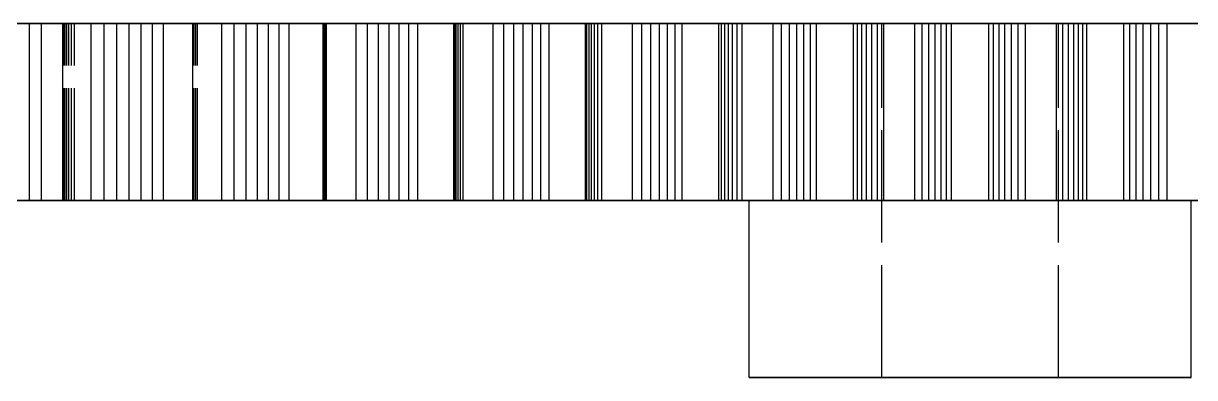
# Model space of a CAD drawing. Header units: millimetres. Extents: x -25 to 154, y -46 to 51.
# Drawn here: x -10.71 to 2.54, y 45.99 to 49.99 of the extents above; entities that cross this region are included whole.
import ezdxf

# ---------------------------------------------------------------- set-up
doc = ezdxf.new("R2010")
doc.units = ezdxf.units.MM
doc.linetypes.add('DASHED', pattern=[1.524, 1.27, -0.254])
doc.layers.add('HIDDEN', color=8, linetype='DASHED')
doc.layers.add('VISIBLE', color=7, linetype='CONTINUOUS')

msp = doc.modelspace()

# ---------------------------------------------------------------- linework, layer by layer
at = {"layer": 'HIDDEN'}
for points in [[(-10.77678, 49.99183), (-10.63764, 49.99183)], [(-10.63764, 49.99183), (-10.50375, 49.99183)], [(-10.63764, 47.99183), (-10.63764, 49.99183)], [(-10.50375, 49.99183), (-10.12909, 49.99183)], [(-10.50375, 47.99183), (-10.50375, 49.99183)], [(-10.26157, 49.99183), (-9.94276, 49.99183)], [(-10.25135, 49.99183), (-10.26157, 49.99183)], [(-10.26157, 49.99183), (-10.25135, 49.99183)], [(-10.12909, 49.99183), (-10.26157, 49.99183)], [(-10.26157, 47.99183), (-10.26157, 49.99183)], [(-10.23665, 49.99183), (-10.25135, 49.99183)], [(-10.25135, 49.99183), (-10.23665, 49.99183)], [(-10.25135, 47.99183), (-10.25135, 49.99183)], [(-10.25135, 47.99183), (-10.25135, 49.99183)], [(-10.2173, 49.99183), (-10.23665, 49.99183)], [(-10.23665, 49.99183), (-10.2173, 49.99183)], [(-10.23665, 47.99183), (-10.23665, 49.99183)], [(-10.23665, 47.99183), (-10.23665, 49.99183)], [(-10.19311, 49.99183), (-10.2173, 49.99183)], [(-10.2173, 49.99183), (-10.19311, 49.99183)], [(-10.2173, 47.99183), (-10.2173, 49.99183)], [(-10.2173, 47.99183), (-10.2173, 49.99183)], [(-10.16382, 49.99183), (-10.19311, 49.99183)], [(-10.19311, 49.99183), (-10.16382, 49.99183)], [(-10.19311, 47.99183), (-10.19311, 49.99183)], [(-10.19311, 47.99183), (-10.19311, 49.99183)], [(-10.12909, 49.99183), (-10.16382, 49.99183)], [(-10.16382, 49.99183), (-10.12909, 49.99183)], [(-10.16382, 47.99183), (-10.16382, 49.99183)], [(-10.16382, 47.99183), (-10.16382, 49.99183)], [(-10.12909, 47.99183), (-10.12909, 49.99183)], [(-10.12909, 47.99183), (-10.12909, 49.99183)], [(-9.94276, 49.99183), (-9.79455, 49.99183)], [(-9.94276, 47.99183), (-9.94276, 49.99183)], [(-9.79455, 49.99183), (-9.65066, 49.99183)], [(-9.79455, 47.99183), (-9.79455, 49.99183)], [(-9.65066, 49.99183), (-9.51129, 49.99183)], [(-9.65066, 47.99183), (-9.65066, 49.99183)], [(-9.51129, 49.99183), (-9.37669, 49.99183)], [(-9.51129, 47.99183), (-9.51129, 49.99183)], [(-9.37669, 49.99183), (-9.24713, 49.99183)], [(-9.37669, 47.99183), (-9.37669, 49.99183)], [(-9.24713, 49.99183), (-9.12301, 49.99183)], [(-9.24713, 47.99183), (-9.24713, 49.99183)], [(-9.12301, 49.99183), (-8.73655, 49.99183)], [(-9.12301, 47.99183), (-9.12301, 49.99183)], [(-8.79289, 49.99183), (-8.78955, 49.99183)], [(-8.79164, 49.99183), (-8.79289, 49.99183)], [(-8.79289, 49.99183), (-8.79164, 49.99183)], [(-8.73655, 49.99183), (-8.79289, 49.99183)], [(-8.79289, 47.99183), (-8.79289, 49.99183)], [(-8.78562, 49.99183), (-8.79164, 49.99183)], [(-8.79164, 49.99183), (-8.78562, 49.99183)], [(-8.79164, 47.99183), (-8.79164, 49.99183)], [(-8.79164, 47.99183), (-8.79164, 49.99183)], [(-8.78955, 49.99183), (-8.46156, 49.99183)], [(-8.78955, 47.99183), (-8.78955, 49.99183)], [(-8.77462, 49.99183), (-8.78562, 49.99183)], [(-8.78562, 49.99183), (-8.77462, 49.99183)], [(-8.78562, 47.99183), (-8.78562, 49.99183)], [(-8.78562, 47.99183), (-8.78562, 49.99183)], [(-8.75838, 49.99183), (-8.77462, 49.99183)], [(-8.77462, 49.99183), (-8.75838, 49.99183)], [(-8.77462, 47.99183), (-8.77462, 49.99183)], [(-8.77462, 47.99183), (-8.77462, 49.99183)], [(-8.73655, 49.99183), (-8.75838, 49.99183)], [(-8.75838, 49.99183), (-8.73655, 49.99183)], [(-8.75838, 47.99183), (-8.75838, 49.99183)], [(-8.75838, 47.99183), (-8.75838, 49.99183)], [(-8.73655, 47.99183), (-8.73655, 49.99183)], [(-8.73655, 47.99183), (-8.73655, 49.99183)], [(-8.46156, 49.99183), (-8.32295, 49.99183)], [(-8.46156, 47.99183), (-8.46156, 49.99183)], [(-8.32295, 49.99183), (-8.18879, 49.99183)], [(-8.32295, 47.99183), (-8.32295, 49.99183)], [(-8.18879, 49.99183), (-8.0593, 49.99183)], [(-8.18879, 47.99183), (-8.18879, 49.99183)], [(-8.0593, 49.99183), (-7.93471, 49.99183)], [(-8.0593, 47.99183), (-8.0593, 49.99183)], [(-7.93471, 49.99183), (-7.81532, 49.99183)], [(-7.93471, 47.99183), (-7.93471, 49.99183)], [(-7.81532, 49.99183), (-7.70153, 49.99183)], [(-7.81532, 47.99183), (-7.81532, 49.99183)], [(-7.70153, 49.99183), (-7.30498, 49.99183)], [(-7.70153, 47.99183), (-7.70153, 49.99183)], [(-7.31694, 49.99183), (-7.31469, 49.99183)], [(-7.31382, 49.99183), (-7.31694, 49.99183)], [(-7.31694, 49.99183), (-7.31382, 49.99183)], [(-7.30498, 49.99183), (-7.31694, 49.99183)], [(-7.31694, 47.99183), (-7.31694, 49.99183)], [(-7.31469, 49.99183), (-7.30736, 49.99183)], [(-7.31469, 47.99183), (-7.31469, 49.99183)], [(-7.30498, 49.99183), (-7.31382, 49.99183)], [(-7.31382, 49.99183), (-7.30498, 49.99183)], [(-7.31382, 47.99183), (-7.31382, 49.99183)], [(-7.31382, 47.99183), (-7.31382, 49.99183)], [(-7.30736, 49.99183), (-7.29516, 49.99183)], [(-7.30736, 47.99183), (-7.30736, 49.99183)], [(-7.30498, 47.99183), (-7.30498, 49.99183)], [(-7.30498, 47.99183), (-7.30498, 49.99183)], [(-7.29516, 49.99183), (-7.27827, 49.99183)], [(-7.29516, 47.99183), (-7.29516, 49.99183)], [(-7.27827, 49.99183), (-6.94258, 49.99183)], [(-7.27827, 47.99183), (-7.27827, 49.99183)], [(-6.94258, 49.99183), (-6.81418, 49.99183)], [(-6.94258, 47.99183), (-6.94258, 49.99183)], [(-6.81418, 49.99183), (-6.69035, 49.99183)], [(-6.81418, 47.99183), (-6.81418, 49.99183)], [(-6.69035, 49.99183), (-6.57131, 49.99183)], [(-6.69035, 47.99183), (-6.69035, 49.99183)], [(-6.57131, 49.99183), (-6.4573, 49.99183)], [(-6.57131, 47.99183), (-6.57131, 49.99183)], [(-6.4573, 49.99183), (-6.34861, 49.99183)], [(-6.4573, 47.99183), (-6.4573, 49.99183)], [(-6.34861, 49.99183), (-6.24564, 49.99183)], [(-6.34861, 47.99183), (-6.34861, 49.99183)], [(-6.24564, 49.99183), (-5.84079, 49.99183)], [(-6.24564, 47.99183), (-6.24564, 49.99183)], [(-5.84079, 49.99183), (-5.8366, 49.99183)], [(-5.84079, 47.99183), (-5.84079, 49.99183)], [(-5.8366, 49.99183), (-5.82657, 49.99183)], [(-5.8366, 47.99183), (-5.8366, 49.99183)], [(-5.82657, 49.99183), (-5.8111, 49.99183)], [(-5.82657, 47.99183), (-5.82657, 49.99183)], [(-5.8111, 49.99183), (-5.79045, 49.99183)], [(-5.8111, 47.99183), (-5.8111, 49.99183)], [(-5.79045, 49.99183), (-5.76485, 49.99183)], [(-5.79045, 47.99183), (-5.79045, 49.99183)], [(-5.76485, 49.99183), (-5.73448, 49.99183)], [(-5.76485, 47.99183), (-5.76485, 49.99183)], [(-5.73448, 49.99183), (-5.39259, 49.99183)], [(-5.73448, 47.99183), (-5.73448, 49.99183)], [(-5.39259, 49.99183), (-5.27497, 49.99183)], [(-5.39259, 47.99183), (-5.39259, 49.99183)], [(-5.27497, 49.99183), (-5.16203, 49.99183)], [(-5.27497, 47.99183), (-5.27497, 49.99183)], [(-5.16203, 49.99183), (-5.05398, 49.99183)], [(-5.16203, 47.99183), (-5.16203, 49.99183)], [(-5.05398, 49.99183), (-4.95104, 49.99183)], [(-5.05398, 47.99183), (-5.05398, 49.99183)], [(-4.95104, 49.99183), (-4.85354, 49.99183)], [(-4.95104, 47.99183), (-4.95104, 49.99183)], [(-4.85354, 49.99183), (-4.76187, 49.99183)], [(-4.85354, 47.99183), (-4.85354, 49.99183)], [(-4.76187, 49.99183), (-4.35051, 49.99183)], [(-4.76187, 47.99183), (-4.76187, 49.99183)], [(-4.35051, 49.99183), (-4.3333, 49.99183)], [(-4.35051, 47.99183), (-4.35051, 49.99183)], [(-4.3333, 49.99183), (-4.31019, 49.99183)], [(-4.3333, 47.99183), (-4.3333, 49.99183)], [(-4.31019, 49.99183), (-4.28155, 49.99183)], [(-4.31019, 47.99183), (-4.31019, 49.99183)], [(-4.28155, 49.99183), (-4.24767, 49.99183)], [(-4.28155, 47.99183), (-4.28155, 49.99183)], [(-4.24767, 49.99183), (-4.20879, 49.99183)], [(-4.24767, 47.99183), (-4.24767, 49.99183)], [(-4.20879, 49.99183), (-4.16508, 49.99183)], [(-4.20879, 47.99183), (-4.20879, 49.99183)], [(-4.16508, 49.99183), (-3.81851, 49.99183)], [(-4.16508, 47.99183), (-4.16508, 49.99183)], [(-3.81851, 49.99183), (-3.71221, 49.99183)], [(-3.81851, 47.99183), (-3.81851, 49.99183)], [(-3.71221, 49.99183), (-3.61066, 49.99183)], [(-3.71221, 47.99183), (-3.71221, 49.99183)], [(-3.61066, 49.99183), (-3.51407, 49.99183)], [(-3.61066, 47.99183), (-3.61066, 49.99183)], [(-3.51407, 49.99183), (-3.42268, 49.99183)], [(-3.51407, 47.99183), (-3.51407, 49.99183)], [(-3.42268, 49.99183), (-3.3368, 49.99183)], [(-3.42268, 47.99183), (-3.42268, 49.99183)], [(-3.3368, 49.99183), (-3.25682, 49.99183)], [(-3.3368, 47.99183), (-3.3368, 49.99183)], [(-3.25682, 49.99183), (-2.8408, 49.99183)], [(-3.25682, 47.99183), (-3.25682, 49.99183)], [(-2.8408, 49.99183), (-2.81066, 49.99183)], [(-2.8408, 47.99183), (-2.8408, 49.99183)], [(-2.81066, 49.99183), (-2.77455, 49.99183)], [(-2.81066, 47.99183), (-2.81066, 49.99183)], [(-2.77455, 49.99183), (-2.73288, 49.99183)], [(-2.77455, 47.99183), (-2.77455, 49.99183)], [(-2.73288, 49.99183), (-2.68592, 49.99183)], [(-2.73288, 47.99183), (-2.73288, 49.99183)], [(-2.68592, 49.99183), (-2.63393, 49.99183)], [(-2.68592, 47.99183), (-2.68592, 49.99183)], [(-2.63393, 49.99183), (-2.57708, 49.99183)], [(-2.63393, 47.99183), (-2.63393, 49.99183)], [(-2.57708, 49.99183), (-2.22738, 49.99183)], [(-2.57708, 47.99183), (-2.57708, 49.99183)], [(-2.22738, 49.99183), (-2.13286, 49.99183)], [(-2.22738, 47.99183), (-2.22738, 49.99183)], [(-2.13286, 49.99183), (-2.04316, 49.99183)], [(-2.13286, 47.99183), (-2.13286, 49.99183)], [(-2.04316, 49.99183), (-1.95846, 49.99183)], [(-2.04316, 47.99183), (-2.04316, 49.99183)], [(-1.95846, 49.99183), (-1.87902, 49.99183)], [(-1.95846, 47.99183), (-1.95846, 49.99183)], [(-1.87902, 49.99183), (-1.80515, 49.99183)], [(-1.87902, 47.99183), (-1.87902, 49.99183)], [(-1.80515, 49.99183), (-1.73724, 49.99183)], [(-1.80515, 47.99183), (-1.80515, 49.99183)], [(-1.73724, 49.99183), (-1.3184, 49.99183)], [(-1.73724, 47.99183), (-1.73724, 49.99183)], [(-1.3184, 49.99183), (-1.27546, 49.99183)], [(-1.3184, 47.99183), (-1.3184, 49.99183)], [(-1.27546, 49.99183), (-1.22653, 49.99183)], [(-1.27546, 47.99183), (-1.27546, 49.99183)], [(-1.22653, 49.99183), (-1.172, 49.99183)], [(-1.22653, 47.99183), (-1.22653, 49.99183)], [(-1.172, 49.99183), (-1.11218, 49.99183)], [(-1.172, 47.99183), (-1.172, 49.99183)], [(-1.11218, 49.99183), (-1.04731, 49.99183)], [(-1.11218, 47.99183), (-1.11218, 49.99183)], [(-1.04731, 49.99183), (-0.97757, 49.99183)], [(-1.04731, 47.99183), (-1.04731, 49.99183)], [(1, 49.99183), (0.96825, 49.99183), (0.93651, 49.99183), (0.90476, 49.99183), (0.87302, 49.99183), (0.84127, 49.99183), (0.80952, 49.99183), (0.77778, 49.99183), (0.74603, 49.99183), (0.71429, 49.99183), (0.68254, 49.99183), (0.65079, 49.99183), (0.61905, 49.99183), (0.5873, 49.99183), (0.55556, 49.99183), (0.52381, 49.99183), (0.49206, 49.99183), (0.46032, 49.99183), (0.42857, 49.99183), (0.39683, 49.99183), (0.36508, 49.99183), (0.33333, 49.99183), (0.30159, 49.99183), (0.26984, 49.99183), (0.2381, 49.99183), (0.20635, 49.99183), (0.1746, 49.99183), (0.14286, 49.99183), (0.11111, 49.99183), (0.07937, 49.99183), (0.04762, 49.99183), (0.01587, 49.99183), (-0.01587, 49.99183), (-0.04762, 49.99183), (-0.07937, 49.99183), (-0.11111, 49.99183), (-0.14286, 49.99183), (-0.1746, 49.99183), (-0.20635, 49.99183), (-0.2381, 49.99183), (-0.26984, 49.99183), (-0.30159, 49.99183), (-0.33333, 49.99183), (-0.36508, 49.99183), (-0.39683, 49.99183), (-0.42857, 49.99183), (-0.46032, 49.99183), (-0.49206, 49.99183), (-0.52381, 49.99183), (-0.55556, 49.99183), (-0.5873, 49.99183), (-0.61905, 49.99183), (-0.65079, 49.99183), (-0.68254, 49.99183), (-0.71429, 49.99183), (-0.74603, 49.99183), (-0.77778, 49.99183), (-0.80952, 49.99183), (-0.84127, 49.99183), (-0.87302, 49.99183), (-0.90476, 49.99183), (-0.93651, 49.99183), (-0.96825, 49.99183), (-1, 49.99183)], [(-1, 49.99183), (-0.96825, 49.99183), (-0.93651, 49.99183), (-0.90476, 49.99183), (-0.87302, 49.99183), (-0.84127, 49.99183), (-0.80952, 49.99183), (-0.77778, 49.99183), (-0.74603, 49.99183), (-0.71429, 49.99183), (-0.68254, 49.99183), (-0.65079, 49.99183), (-0.61905, 49.99183), (-0.5873, 49.99183), (-0.55556, 49.99183), (-0.52381, 49.99183), (-0.49206, 49.99183), (-0.46032, 49.99183), (-0.42857, 49.99183), (-0.39683, 49.99183), (-0.36508, 49.99183), (-0.33333, 49.99183), (-0.30159, 49.99183), (-0.26984, 49.99183), (-0.2381, 49.99183), (-0.20635, 49.99183), (-0.1746, 49.99183), (-0.14286, 49.99183), (-0.11111, 49.99183), (-0.07937, 49.99183), (-0.04762, 49.99183), (-0.01587, 49.99183), (0.01587, 49.99183), (0.04762, 49.99183), (0.07937, 49.99183), (0.11111, 49.99183), (0.14286, 49.99183), (0.1746, 49.99183), (0.20635, 49.99183), (0.2381, 49.99183), (0.26984, 49.99183), (0.30159, 49.99183), (0.33333, 49.99183), (0.36508, 49.99183), (0.39683, 49.99183), (0.42857, 49.99183), (0.46032, 49.99183), (0.49206, 49.99183), (0.52381, 49.99183), (0.55556, 49.99183), (0.5873, 49.99183), (0.61905, 49.99183), (0.65079, 49.99183), (0.68254, 49.99183), (0.71429, 49.99183), (0.74603, 49.99183), (0.77778, 49.99183), (0.80952, 49.99183), (0.84127, 49.99183), (0.87302, 49.99183), (0.90476, 49.99183), (0.93651, 49.99183), (0.96825, 49.99183), (1, 49.99183)], [(-1, 45.99183), (-1, 49.99183)], [(-0.97757, 49.99183), (-0.6263, 49.99183)], [(-0.97757, 47.99183), (-0.97757, 49.99183)], [(-0.6263, 49.99183), (-0.54399, 49.99183)], [(-0.6263, 47.99183), (-0.6263, 49.99183)], [(-0.54399, 49.99183), (-0.46653, 49.99183)], [(-0.54399, 47.99183), (-0.54399, 49.99183)], [(-0.46653, 49.99183), (-0.39411, 49.99183)], [(-0.46653, 47.99183), (-0.46653, 49.99183)], [(-0.39411, 49.99183), (-0.32698, 49.99183)], [(-0.39411, 47.99183), (-0.39411, 49.99183)], [(-0.32698, 49.99183), (-0.26544, 49.99183)], [(-0.32698, 47.99183), (-0.32698, 49.99183)], [(-0.26544, 49.99183), (-0.20989, 49.99183)], [(-0.26544, 47.99183), (-0.26544, 49.99183)], [(-0.20989, 49.99183), (0.20989, 49.99183)], [(-0.20989, 47.99183), (-0.20989, 49.99183)], [(0.20989, 49.99183), (0.26544, 49.99183)], [(0.20989, 47.99183), (0.20989, 49.99183)], [(0.26544, 49.99183), (0.32698, 49.99183)], [(0.26544, 47.99183), (0.26544, 49.99183)], [(0.32698, 49.99183), (0.39411, 49.99183)], [(0.32698, 47.99183), (0.32698, 49.99183)], [(0.39411, 49.99183), (0.46653, 49.99183)], [(0.39411, 47.99183), (0.39411, 49.99183)], [(0.46653, 49.99183), (0.54399, 49.99183)], [(0.46653, 47.99183), (0.46653, 49.99183)], [(0.54399, 49.99183), (0.6263, 49.99183)], [(0.54399, 47.99183), (0.54399, 49.99183)], [(0.6263, 49.99183), (0.97757, 49.99183)], [(0.6263, 47.99183), (0.6263, 49.99183)], [(0.97757, 49.99183), (1.04731, 49.99183)], [(0.97757, 47.99183), (0.97757, 49.99183)], [(1, 45.99183), (1, 49.99183)], [(1.04731, 49.99183), (1.11218, 49.99183)], [(1.04731, 47.99183), (1.04731, 49.99183)], [(1.11218, 49.99183), (1.172, 49.99183)], [(1.11218, 47.99183), (1.11218, 49.99183)], [(1.172, 49.99183), (1.22653, 49.99183)], [(1.172, 47.99183), (1.172, 49.99183)], [(1.22653, 49.99183), (1.27546, 49.99183)], [(1.22653, 47.99183), (1.22653, 49.99183)], [(1.27546, 49.99183), (1.3184, 49.99183)], [(1.27546, 47.99183), (1.27546, 49.99183)], [(1.3184, 49.99183), (1.73724, 49.99183)], [(1.3184, 47.99183), (1.3184, 49.99183)], [(1.73724, 49.99183), (1.80515, 49.99183)], [(1.73724, 47.99183), (1.73724, 49.99183)], [(1.80515, 49.99183), (1.87902, 49.99183)], [(1.80515, 47.99183), (1.80515, 49.99183)], [(1.87902, 49.99183), (1.95846, 49.99183)], [(1.87902, 47.99183), (1.87902, 49.99183)], [(1.95846, 49.99183), (2.04316, 49.99183)], [(1.95846, 47.99183), (1.95846, 49.99183)], [(2.04316, 49.99183), (2.13286, 49.99183)], [(2.04316, 47.99183), (2.04316, 49.99183)], [(2.13286, 49.99183), (2.22738, 49.99183)], [(2.13286, 47.99183), (2.13286, 49.99183)], [(2.22738, 49.99183), (2.57708, 49.99183)], [(2.22738, 47.99183), (2.22738, 49.99183)], [(-10.77678, 47.99183), (-10.63764, 47.99183)], [(-10.63764, 47.99183), (-10.50375, 47.99183)], [(-10.50375, 47.99183), (-10.12909, 47.99183)], [(-10.26157, 47.99183), (-9.94276, 47.99183)], [(-10.25135, 47.99183), (-10.26157, 47.99183)], [(-10.26157, 47.99183), (-10.25135, 47.99183)], [(-10.12909, 47.99183), (-10.26157, 47.99183)], [(-10.23665, 47.99183), (-10.25135, 47.99183)], [(-10.25135, 47.99183), (-10.23665, 47.99183)], [(-10.2173, 47.99183), (-10.23665, 47.99183)], [(-10.23665, 47.99183), (-10.2173, 47.99183)], [(-10.19311, 47.99183), (-10.2173, 47.99183)], [(-10.2173, 47.99183), (-10.19311, 47.99183)], [(-10.16382, 47.99183), (-10.19311, 47.99183)], [(-10.19311, 47.99183), (-10.16382, 47.99183)], [(-10.12909, 47.99183), (-10.16382, 47.99183)], [(-10.16382, 47.99183), (-10.12909, 47.99183)], [(-9.94276, 47.99183), (-9.79455, 47.99183)], [(-9.79455, 47.99183), (-9.65066, 47.99183)], [(-9.65066, 47.99183), (-9.51129, 47.99183)], [(-9.51129, 47.99183), (-9.37669, 47.99183)], [(-9.37669, 47.99183), (-9.24713, 47.99183)], [(-9.24713, 47.99183), (-9.12301, 47.99183)], [(-9.12301, 47.99183), (-8.73655, 47.99183)], [(-8.79289, 47.99183), (-8.78955, 47.99183)], [(-8.79164, 47.99183), (-8.79289, 47.99183)], [(-8.79289, 47.99183), (-8.79164, 47.99183)], [(-8.73655, 47.99183), (-8.79289, 47.99183)], [(-8.78562, 47.99183), (-8.79164, 47.99183)], [(-8.79164, 47.99183), (-8.78562, 47.99183)], [(-8.78955, 47.99183), (-8.46156, 47.99183)], [(-8.77462, 47.99183), (-8.78562, 47.99183)], [(-8.78562, 47.99183), (-8.77462, 47.99183)], [(-8.75838, 47.99183), (-8.77462, 47.99183)], [(-8.77462, 47.99183), (-8.75838, 47.99183)], [(-8.73655, 47.99183), (-8.75838, 47.99183)], [(-8.75838, 47.99183), (-8.73655, 47.99183)], [(-8.46156, 47.99183), (-8.32295, 47.99183)], [(-8.32295, 47.99183), (-8.18879, 47.99183)], [(-8.18879, 47.99183), (-8.0593, 47.99183)], [(-8.0593, 47.99183), (-7.93471, 47.99183)], [(-7.93471, 47.99183), (-7.81532, 47.99183)], [(-7.81532, 47.99183), (-7.70153, 47.99183)], [(-7.70153, 47.99183), (-7.30498, 47.99183)], [(-7.31694, 47.99183), (-7.31469, 47.99183)], [(-7.31382, 47.99183), (-7.31694, 47.99183)], [(-7.31694, 47.99183), (-7.31382, 47.99183)], [(-7.30498, 47.99183), (-7.31694, 47.99183)], [(-7.31469, 47.99183), (-7.30736, 47.99183)], [(-7.30498, 47.99183), (-7.31382, 47.99183)], [(-7.31382, 47.99183), (-7.30498, 47.99183)], [(-7.30736, 47.99183), (-7.29516, 47.99183)], [(-7.29516, 47.99183), (-7.27827, 47.99183)], [(-7.27827, 47.99183), (-6.94258, 47.99183)], [(-6.94258, 47.99183), (-6.81418, 47.99183)], [(-6.81418, 47.99183), (-6.69035, 47.99183)], [(-6.69035, 47.99183), (-6.57131, 47.99183)], [(-6.57131, 47.99183), (-6.4573, 47.99183)], [(-6.4573, 47.99183), (-6.34861, 47.99183)], [(-6.34861, 47.99183), (-6.24564, 47.99183)], [(-6.24564, 47.99183), (-5.84079, 47.99183)], [(-5.84079, 47.99183), (-5.8366, 47.99183)], [(-5.8366, 47.99183), (-5.82657, 47.99183)], [(-5.82657, 47.99183), (-5.8111, 47.99183)], [(-5.8111, 47.99183), (-5.79045, 47.99183)], [(-5.79045, 47.99183), (-5.76485, 47.99183)], [(-5.76485, 47.99183), (-5.73448, 47.99183)], [(-5.73448, 47.99183), (-5.39259, 47.99183)], [(-5.39259, 47.99183), (-5.27497, 47.99183)], [(-5.27497, 47.99183), (-5.16203, 47.99183)], [(-5.16203, 47.99183), (-5.05398, 47.99183)], [(-5.05398, 47.99183), (-4.95104, 47.99183)], [(-4.95104, 47.99183), (-4.85354, 47.99183)], [(-4.85354, 47.99183), (-4.76187, 47.99183)], [(-4.76187, 47.99183), (-4.35051, 47.99183)], [(-4.35051, 47.99183), (-4.3333, 47.99183)], [(-4.3333, 47.99183), (-4.31019, 47.99183)], [(-4.31019, 47.99183), (-4.28155, 47.99183)], [(-4.28155, 47.99183), (-4.24767, 47.99183)], [(-4.24767, 47.99183), (-4.20879, 47.99183)], [(-4.20879, 47.99183), (-4.16508, 47.99183)], [(-4.16508, 47.99183), (-3.81851, 47.99183)], [(-3.81851, 47.99183), (-3.71221, 47.99183)], [(-3.71221, 47.99183), (-3.61066, 47.99183)], [(-3.61066, 47.99183), (-3.51407, 47.99183)], [(-3.51407, 47.99183), (-3.42268, 47.99183)], [(-3.42268, 47.99183), (-3.3368, 47.99183)], [(-3.3368, 47.99183), (-3.25682, 47.99183)], [(-3.25682, 47.99183), (-2.8408, 47.99183)], [(-2.8408, 47.99183), (-2.81066, 47.99183)], [(-2.81066, 47.99183), (-2.77455, 47.99183)], [(-2.77455, 47.99183), (-2.73288, 47.99183)], [(-2.73288, 47.99183), (-2.68592, 47.99183)], [(-2.68592, 47.99183), (-2.63393, 47.99183)], [(-2.63393, 47.99183), (-2.57708, 47.99183)], [(-2.57708, 47.99183), (-2.22738, 47.99183)], [(2.5, 47.99183), (2.42063, 47.99183), (2.34127, 47.99183), (2.2619, 47.99183), (2.18254, 47.99183), (2.10317, 47.99183), (2.02381, 47.99183), (1.94444, 47.99183), (1.86508, 47.99183), (1.78571, 47.99183), (1.70635, 47.99183), (1.62698, 47.99183), (1.54762, 47.99183), (1.46825, 47.99183), (1.38889, 47.99183), (1.30952, 47.99183), (1.23016, 47.99183), (1.15079, 47.99183), (1.07143, 47.99183), (0.99206, 47.99183), (0.9127, 47.99183), (0.83333, 47.99183), (0.75397, 47.99183), (0.6746, 47.99183), (0.59524, 47.99183), (0.51587, 47.99183), (0.43651, 47.99183), (0.35714, 47.99183), (0.27778, 47.99183), (0.19841, 47.99183), (0.11905, 47.99183), (0.03968, 47.99183), (-0.03968, 47.99183), (-0.11905, 47.99183), (-0.19841, 47.99183), (-0.27778, 47.99183), (-0.35714, 47.99183), (-0.43651, 47.99183), (-0.51587, 47.99183), (-0.59524, 47.99183), (-0.6746, 47.99183), (-0.75397, 47.99183), (-0.83333, 47.99183), (-0.9127, 47.99183), (-0.99206, 47.99183), (-1.07143, 47.99183), (-1.15079, 47.99183), (-1.23016, 47.99183), (-1.30952, 47.99183), (-1.38889, 47.99183), (-1.46825, 47.99183), (-1.54762, 47.99183), (-1.62698, 47.99183), (-1.70635, 47.99183), (-1.78571, 47.99183), (-1.86508, 47.99183), (-1.94444, 47.99183), (-2.02381, 47.99183), (-2.10317, 47.99183), (-2.18254, 47.99183), (-2.2619, 47.99183), (-2.34127, 47.99183), (-2.42063, 47.99183), (-2.5, 47.99183)], [(-2.5, 47.99183), (-2.42063, 47.99183), (-2.34127, 47.99183), (-2.2619, 47.99183), (-2.18254, 47.99183), (-2.10317, 47.99183), (-2.02381, 47.99183), (-1.94444, 47.99183), (-1.86508, 47.99183), (-1.78571, 47.99183), (-1.70635, 47.99183), (-1.62698, 47.99183), (-1.54762, 47.99183), (-1.46825, 47.99183), (-1.38889, 47.99183), (-1.30952, 47.99183), (-1.23016, 47.99183), (-1.15079, 47.99183), (-1.07143, 47.99183), (-0.99206, 47.99183), (-0.9127, 47.99183), (-0.83333, 47.99183), (-0.75397, 47.99183), (-0.6746, 47.99183), (-0.59524, 47.99183), (-0.51587, 47.99183), (-0.43651, 47.99183), (-0.35714, 47.99183), (-0.27778, 47.99183), (-0.19841, 47.99183), (-0.11905, 47.99183), (-0.03968, 47.99183), (0.03968, 47.99183), (0.11905, 47.99183), (0.19841, 47.99183), (0.27778, 47.99183), (0.35714, 47.99183), (0.43651, 47.99183), (0.51587, 47.99183), (0.59524, 47.99183), (0.6746, 47.99183), (0.75397, 47.99183), (0.83333, 47.99183), (0.9127, 47.99183), (0.99206, 47.99183), (1.07143, 47.99183), (1.15079, 47.99183), (1.23016, 47.99183), (1.30952, 47.99183), (1.38889, 47.99183), (1.46825, 47.99183), (1.54762, 47.99183), (1.62698, 47.99183), (1.70635, 47.99183), (1.78571, 47.99183), (1.86508, 47.99183), (1.94444, 47.99183), (2.02381, 47.99183), (2.10317, 47.99183), (2.18254, 47.99183), (2.2619, 47.99183), (2.34127, 47.99183), (2.42063, 47.99183), (2.5, 47.99183)], [(-2.22738, 47.99183), (-2.13286, 47.99183)], [(-2.13286, 47.99183), (-2.04316, 47.99183)], [(-2.04316, 47.99183), (-1.95846, 47.99183)], [(-1.95846, 47.99183), (-1.87902, 47.99183)], [(-1.87902, 47.99183), (-1.80515, 47.99183)], [(-1.80515, 47.99183), (-1.73724, 47.99183)], [(-1.73724, 47.99183), (-1.3184, 47.99183)], [(-1.3184, 47.99183), (-1.27546, 47.99183)], [(-1.27546, 47.99183), (-1.22653, 47.99183)], [(-1.22653, 47.99183), (-1.172, 47.99183)], [(-1.172, 47.99183), (-1.11218, 47.99183)], [(-1.11218, 47.99183), (-1.04731, 47.99183)], [(-1.04731, 47.99183), (-0.97757, 47.99183)], [(-0.97757, 47.99183), (-0.6263, 47.99183)], [(-0.6263, 47.99183), (-0.54399, 47.99183)], [(-0.54399, 47.99183), (-0.46653, 47.99183)], [(-0.46653, 47.99183), (-0.39411, 47.99183)], [(-0.39411, 47.99183), (-0.32698, 47.99183)], [(-0.32698, 47.99183), (-0.26544, 47.99183)], [(-0.26544, 47.99183), (-0.20989, 47.99183)], [(-0.20989, 47.99183), (0.20989, 47.99183)], [(0.20989, 47.99183), (0.26544, 47.99183)], [(0.26544, 47.99183), (0.32698, 47.99183)], [(0.32698, 47.99183), (0.39411, 47.99183)], [(0.39411, 47.99183), (0.46653, 47.99183)], [(0.46653, 47.99183), (0.54399, 47.99183)], [(0.54399, 47.99183), (0.6263, 47.99183)], [(0.6263, 47.99183), (0.97757, 47.99183)], [(0.97757, 47.99183), (1.04731, 47.99183)], [(1.04731, 47.99183), (1.11218, 47.99183)], [(1.11218, 47.99183), (1.172, 47.99183)], [(1.172, 47.99183), (1.22653, 47.99183)], [(1.22653, 47.99183), (1.27546, 47.99183)], [(1.27546, 47.99183), (1.3184, 47.99183)], [(1.3184, 47.99183), (1.73724, 47.99183)], [(1.73724, 47.99183), (1.80515, 47.99183)], [(1.80515, 47.99183), (1.87902, 47.99183)], [(1.87902, 47.99183), (1.95846, 47.99183)], [(1.95846, 47.99183), (2.04316, 47.99183)], [(2.04316, 47.99183), (2.13286, 47.99183)], [(2.13286, 47.99183), (2.22738, 47.99183)], [(2.22738, 47.99183), (2.57708, 47.99183)], [(-2.5, 45.99183), (-2.42063, 45.99183), (-2.34127, 45.99183), (-2.2619, 45.99183), (-2.18254, 45.99183), (-2.10317, 45.99183), (-2.02381, 45.99183), (-1.94444, 45.99183), (-1.86508, 45.99183), (-1.78571, 45.99183), (-1.70635, 45.99183), (-1.62698, 45.99183), (-1.54762, 45.99183), (-1.46825, 45.99183), (-1.38889, 45.99183), (-1.30952, 45.99183), (-1.23016, 45.99183), (-1.15079, 45.99183), (-1.07143, 45.99183), (-0.99206, 45.99183), (-0.9127, 45.99183), (-0.83333, 45.99183), (-0.75397, 45.99183), (-0.6746, 45.99183), (-0.59524, 45.99183), (-0.51587, 45.99183), (-0.43651, 45.99183), (-0.35714, 45.99183), (-0.27778, 45.99183), (-0.19841, 45.99183), (-0.11905, 45.99183), (-0.03968, 45.99183), (0.03968, 45.99183), (0.11905, 45.99183), (0.19841, 45.99183), (0.27778, 45.99183), (0.35714, 45.99183), (0.43651, 45.99183), (0.51587, 45.99183), (0.59524, 45.99183), (0.6746, 45.99183), (0.75397, 45.99183), (0.83333, 45.99183), (0.9127, 45.99183), (0.99206, 45.99183), (1.07143, 45.99183), (1.15079, 45.99183), (1.23016, 45.99183), (1.30952, 45.99183), (1.38889, 45.99183), (1.46825, 45.99183), (1.54762, 45.99183), (1.62698, 45.99183), (1.70635, 45.99183), (1.78571, 45.99183), (1.86508, 45.99183), (1.94444, 45.99183), (2.02381, 45.99183), (2.10317, 45.99183), (2.18254, 45.99183), (2.2619, 45.99183), (2.34127, 45.99183), (2.42063, 45.99183), (2.5, 45.99183)], [(1, 45.99183), (0.96825, 45.99183), (0.93651, 45.99183), (0.90476, 45.99183), (0.87302, 45.99183), (0.84127, 45.99183), (0.80952, 45.99183), (0.77778, 45.99183), (0.74603, 45.99183), (0.71429, 45.99183), (0.68254, 45.99183), (0.65079, 45.99183), (0.61905, 45.99183), (0.5873, 45.99183), (0.55556, 45.99183), (0.52381, 45.99183), (0.49206, 45.99183), (0.46032, 45.99183), (0.42857, 45.99183), (0.39683, 45.99183), (0.36508, 45.99183), (0.33333, 45.99183), (0.30159, 45.99183), (0.26984, 45.99183), (0.2381, 45.99183), (0.20635, 45.99183), (0.1746, 45.99183), (0.14286, 45.99183), (0.11111, 45.99183), (0.07937, 45.99183), (0.04762, 45.99183), (0.01587, 45.99183), (-0.01587, 45.99183), (-0.04762, 45.99183), (-0.07937, 45.99183), (-0.11111, 45.99183), (-0.14286, 45.99183), (-0.1746, 45.99183), (-0.20635, 45.99183), (-0.2381, 45.99183), (-0.26984, 45.99183), (-0.30159, 45.99183), (-0.33333, 45.99183), (-0.36508, 45.99183), (-0.39683, 45.99183), (-0.42857, 45.99183), (-0.46032, 45.99183), (-0.49206, 45.99183), (-0.52381, 45.99183), (-0.55556, 45.99183), (-0.5873, 45.99183), (-0.61905, 45.99183), (-0.65079, 45.99183), (-0.68254, 45.99183), (-0.71429, 45.99183), (-0.74603, 45.99183), (-0.77778, 45.99183), (-0.80952, 45.99183), (-0.84127, 45.99183), (-0.87302, 45.99183), (-0.90476, 45.99183), (-0.93651, 45.99183), (-0.96825, 45.99183), (-1, 45.99183)], [(-1, 45.99183), (-0.96825, 45.99183), (-0.93651, 45.99183), (-0.90476, 45.99183), (-0.87302, 45.99183), (-0.84127, 45.99183), (-0.80952, 45.99183), (-0.77778, 45.99183), (-0.74603, 45.99183), (-0.71429, 45.99183), (-0.68254, 45.99183), (-0.65079, 45.99183), (-0.61905, 45.99183), (-0.5873, 45.99183), (-0.55556, 45.99183), (-0.52381, 45.99183), (-0.49206, 45.99183), (-0.46032, 45.99183), (-0.42857, 45.99183), (-0.39683, 45.99183), (-0.36508, 45.99183), (-0.33333, 45.99183), (-0.30159, 45.99183), (-0.26984, 45.99183), (-0.2381, 45.99183), (-0.20635, 45.99183), (-0.1746, 45.99183), (-0.14286, 45.99183), (-0.11111, 45.99183), (-0.07937, 45.99183), (-0.04762, 45.99183), (-0.01587, 45.99183), (0.01587, 45.99183), (0.04762, 45.99183), (0.07937, 45.99183), (0.11111, 45.99183), (0.14286, 45.99183), (0.1746, 45.99183), (0.20635, 45.99183), (0.2381, 45.99183), (0.26984, 45.99183), (0.30159, 45.99183), (0.33333, 45.99183), (0.36508, 45.99183), (0.39683, 45.99183), (0.42857, 45.99183), (0.46032, 45.99183), (0.49206, 45.99183), (0.52381, 45.99183), (0.55556, 45.99183), (0.5873, 45.99183), (0.61905, 45.99183), (0.65079, 45.99183), (0.68254, 45.99183), (0.71429, 45.99183), (0.74603, 45.99183), (0.77778, 45.99183), (0.80952, 45.99183), (0.84127, 45.99183), (0.87302, 45.99183), (0.90476, 45.99183), (0.93651, 45.99183), (0.96825, 45.99183), (1, 45.99183)]]:
    msp.add_lwpolyline(points, dxfattribs=at)
at = {"layer": 'VISIBLE'}
for points in [[(-10.63764, 49.99183), (-10.77678, 49.99183)], [(-10.50375, 49.99183), (-10.63764, 49.99183)], [(-10.63764, 47.99183), (-10.63764, 49.99183)], [(-10.26157, 49.99183), (-10.50375, 49.99183)], [(-10.50375, 47.99183), (-10.50375, 49.99183)], [(-9.94276, 49.99183), (-10.26157, 49.99183)], [(-10.26157, 47.99183), (-10.26157, 49.99183)], [(-9.79455, 49.99183), (-9.94276, 49.99183)], [(-9.94276, 47.99183), (-9.94276, 49.99183)], [(-9.65066, 49.99183), (-9.79455, 49.99183)], [(-9.79455, 47.99183), (-9.79455, 49.99183)], [(-9.51129, 49.99183), (-9.65066, 49.99183)], [(-9.65066, 47.99183), (-9.65066, 49.99183)], [(-9.37669, 49.99183), (-9.51129, 49.99183)], [(-9.51129, 47.99183), (-9.51129, 49.99183)], [(-9.24713, 49.99183), (-9.37669, 49.99183)], [(-9.37669, 47.99183), (-9.37669, 49.99183)], [(-9.12301, 49.99183), (-9.24713, 49.99183)], [(-9.24713, 47.99183), (-9.24713, 49.99183)], [(-8.79289, 49.99183), (-9.12301, 49.99183)], [(-9.12301, 47.99183), (-9.12301, 49.99183)], [(-8.78955, 49.99183), (-8.79289, 49.99183)], [(-8.79289, 47.99183), (-8.79289, 49.99183)], [(-8.46156, 49.99183), (-8.78955, 49.99183)], [(-8.78955, 47.99183), (-8.78955, 49.99183)], [(-8.32295, 49.99183), (-8.46156, 49.99183)], [(-8.46156, 47.99183), (-8.46156, 49.99183)], [(-8.18879, 49.99183), (-8.32295, 49.99183)], [(-8.32295, 47.99183), (-8.32295, 49.99183)], [(-8.0593, 49.99183), (-8.18879, 49.99183)], [(-8.18879, 47.99183), (-8.18879, 49.99183)], [(-7.93471, 49.99183), (-8.0593, 49.99183)], [(-8.0593, 47.99183), (-8.0593, 49.99183)], [(-7.81532, 49.99183), (-7.93471, 49.99183)], [(-7.93471, 47.99183), (-7.93471, 49.99183)], [(-7.70153, 49.99183), (-7.81532, 49.99183)], [(-7.81532, 47.99183), (-7.81532, 49.99183)], [(-7.31694, 49.99183), (-7.70153, 49.99183)], [(-7.70153, 47.99183), (-7.70153, 49.99183)], [(-7.31469, 49.99183), (-7.31694, 49.99183)], [(-7.31694, 47.99183), (-7.31694, 49.99183)], [(-7.30736, 49.99183), (-7.31469, 49.99183)], [(-7.31469, 47.99183), (-7.31469, 49.99183)], [(-7.29516, 49.99183), (-7.30736, 49.99183)], [(-7.30736, 47.99183), (-7.30736, 49.99183)], [(-7.27827, 49.99183), (-7.29516, 49.99183)], [(-7.29516, 47.99183), (-7.29516, 49.99183)], [(-6.94258, 49.99183), (-7.27827, 49.99183)], [(-7.27827, 47.99183), (-7.27827, 49.99183)], [(-6.81418, 49.99183), (-6.94258, 49.99183)], [(-6.94258, 47.99183), (-6.94258, 49.99183)], [(-6.69035, 49.99183), (-6.81418, 49.99183)], [(-6.81418, 47.99183), (-6.81418, 49.99183)], [(-6.57131, 49.99183), (-6.69035, 49.99183)], [(-6.69035, 47.99183), (-6.69035, 49.99183)], [(-6.4573, 49.99183), (-6.57131, 49.99183)], [(-6.57131, 47.99183), (-6.57131, 49.99183)], [(-6.34861, 49.99183), (-6.4573, 49.99183)], [(-6.4573, 47.99183), (-6.4573, 49.99183)], [(-6.24564, 49.99183), (-6.34861, 49.99183)], [(-6.34861, 47.99183), (-6.34861, 49.99183)], [(-5.84079, 49.99183), (-6.24564, 49.99183)], [(-6.24564, 47.99183), (-6.24564, 49.99183)], [(-5.8366, 49.99183), (-5.84079, 49.99183)], [(-5.84079, 47.99183), (-5.84079, 49.99183)], [(-5.82657, 49.99183), (-5.8366, 49.99183)], [(-5.8366, 47.99183), (-5.8366, 49.99183)], [(-5.8111, 49.99183), (-5.82657, 49.99183)], [(-5.82657, 47.99183), (-5.82657, 49.99183)], [(-5.79045, 49.99183), (-5.8111, 49.99183)], [(-5.8111, 47.99183), (-5.8111, 49.99183)], [(-5.76485, 49.99183), (-5.79045, 49.99183)], [(-5.79045, 47.99183), (-5.79045, 49.99183)], [(-5.73448, 49.99183), (-5.76485, 49.99183)], [(-5.76485, 47.99183), (-5.76485, 49.99183)], [(-5.39259, 49.99183), (-5.73448, 49.99183)], [(-5.73448, 47.99183), (-5.73448, 49.99183)], [(-5.27497, 49.99183), (-5.39259, 49.99183)], [(-5.39259, 47.99183), (-5.39259, 49.99183)], [(-5.16203, 49.99183), (-5.27497, 49.99183)], [(-5.27497, 47.99183), (-5.27497, 49.99183)], [(-5.05398, 49.99183), (-5.16203, 49.99183)], [(-5.16203, 47.99183), (-5.16203, 49.99183)], [(-4.95104, 49.99183), (-5.05398, 49.99183)], [(-5.05398, 47.99183), (-5.05398, 49.99183)], [(-4.85354, 49.99183), (-4.95104, 49.99183)], [(-4.95104, 47.99183), (-4.95104, 49.99183)], [(-4.76187, 49.99183), (-4.85354, 49.99183)], [(-4.85354, 47.99183), (-4.85354, 49.99183)], [(-4.35051, 49.99183), (-4.76187, 49.99183)], [(-4.76187, 47.99183), (-4.76187, 49.99183)], [(-4.3333, 49.99183), (-4.35051, 49.99183)], [(-4.35051, 47.99183), (-4.35051, 49.99183)], [(-4.31019, 49.99183), (-4.3333, 49.99183)], [(-4.3333, 47.99183), (-4.3333, 49.99183)], [(-4.28155, 49.99183), (-4.31019, 49.99183)], [(-4.31019, 47.99183), (-4.31019, 49.99183)], [(-4.24767, 49.99183), (-4.28155, 49.99183)], [(-4.28155, 47.99183), (-4.28155, 49.99183)], [(-4.20879, 49.99183), (-4.24767, 49.99183)], [(-4.24767, 47.99183), (-4.24767, 49.99183)], [(-4.16508, 49.99183), (-4.20879, 49.99183)], [(-4.20879, 47.99183), (-4.20879, 49.99183)], [(-3.81851, 49.99183), (-4.16508, 49.99183)], [(-4.16508, 47.99183), (-4.16508, 49.99183)], [(-3.71221, 49.99183), (-3.81851, 49.99183)], [(-3.81851, 47.99183), (-3.81851, 49.99183)], [(-3.61066, 49.99183), (-3.71221, 49.99183)], [(-3.71221, 47.99183), (-3.71221, 49.99183)], [(-3.51407, 49.99183), (-3.61066, 49.99183)], [(-3.61066, 47.99183), (-3.61066, 49.99183)], [(-3.42268, 49.99183), (-3.51407, 49.99183)], [(-3.51407, 47.99183), (-3.51407, 49.99183)], [(-3.3368, 49.99183), (-3.42268, 49.99183)], [(-3.42268, 47.99183), (-3.42268, 49.99183)], [(-3.25682, 49.99183), (-3.3368, 49.99183)], [(-3.3368, 47.99183), (-3.3368, 49.99183)], [(-2.8408, 49.99183), (-3.25682, 49.99183)], [(-3.25682, 47.99183), (-3.25682, 49.99183)], [(-2.81066, 49.99183), (-2.8408, 49.99183)], [(-2.8408, 47.99183), (-2.8408, 49.99183)], [(-2.77455, 49.99183), (-2.81066, 49.99183)], [(-2.81066, 47.99183), (-2.81066, 49.99183)], [(-2.73288, 49.99183), (-2.77455, 49.99183)], [(-2.77455, 47.99183), (-2.77455, 49.99183)], [(-2.68592, 49.99183), (-2.73288, 49.99183)], [(-2.73288, 47.99183), (-2.73288, 49.99183)], [(-2.63393, 49.99183), (-2.68592, 49.99183)], [(-2.68592, 47.99183), (-2.68592, 49.99183)], [(-2.57708, 49.99183), (-2.63393, 49.99183)], [(-2.63393, 47.99183), (-2.63393, 49.99183)], [(-2.22738, 49.99183), (-2.57708, 49.99183)], [(-2.57708, 47.99183), (-2.57708, 49.99183)], [(-2.13286, 49.99183), (-2.22738, 49.99183)], [(-2.22738, 47.99183), (-2.22738, 49.99183)], [(-2.04316, 49.99183), (-2.13286, 49.99183)], [(-2.13286, 47.99183), (-2.13286, 49.99183)], [(-1.95846, 49.99183), (-2.04316, 49.99183)], [(-2.04316, 47.99183), (-2.04316, 49.99183)], [(-1.87902, 49.99183), (-1.95846, 49.99183)], [(-1.95846, 47.99183), (-1.95846, 49.99183)], [(-1.80515, 49.99183), (-1.87902, 49.99183)], [(-1.87902, 47.99183), (-1.87902, 49.99183)], [(-1.73724, 49.99183), (-1.80515, 49.99183)], [(-1.80515, 47.99183), (-1.80515, 49.99183)], [(-1.3184, 49.99183), (-1.73724, 49.99183)], [(-1.73724, 47.99183), (-1.73724, 49.99183)], [(-1.27546, 49.99183), (-1.3184, 49.99183)], [(-1.3184, 47.99183), (-1.3184, 49.99183)], [(-1.22653, 49.99183), (-1.27546, 49.99183)], [(-1.27546, 47.99183), (-1.27546, 49.99183)], [(-1.172, 49.99183), (-1.22653, 49.99183)], [(-1.22653, 47.99183), (-1.22653, 49.99183)], [(-1.11218, 49.99183), (-1.172, 49.99183)], [(-1.172, 47.99183), (-1.172, 49.99183)], [(-1.04731, 49.99183), (-1.11218, 49.99183)], [(-1.11218, 47.99183), (-1.11218, 49.99183)], [(-0.97757, 49.99183), (-1.04731, 49.99183)], [(-1.04731, 47.99183), (-1.04731, 49.99183)], [(-0.6263, 49.99183), (-0.97757, 49.99183)], [(-0.97757, 47.99183), (-0.97757, 49.99183)], [(-0.54399, 49.99183), (-0.6263, 49.99183)], [(-0.6263, 47.99183), (-0.6263, 49.99183)], [(-0.46653, 49.99183), (-0.54399, 49.99183)], [(-0.54399, 47.99183), (-0.54399, 49.99183)], [(-0.39411, 49.99183), (-0.46653, 49.99183)], [(-0.46653, 47.99183), (-0.46653, 49.99183)], [(-0.32698, 49.99183), (-0.39411, 49.99183)], [(-0.39411, 47.99183), (-0.39411, 49.99183)], [(-0.26544, 49.99183), (-0.32698, 49.99183)], [(-0.32698, 47.99183), (-0.32698, 49.99183)], [(-0.20989, 49.99183), (-0.26544, 49.99183)], [(-0.26544, 47.99183), (-0.26544, 49.99183)], [(0.20989, 49.99183), (-0.20989, 49.99183)], [(-0.20989, 47.99183), (-0.20989, 49.99183)], [(0.26544, 49.99183), (0.20989, 49.99183)], [(0.20989, 47.99183), (0.20989, 49.99183)], [(0.32698, 49.99183), (0.26544, 49.99183)], [(0.26544, 47.99183), (0.26544, 49.99183)], [(0.39411, 49.99183), (0.32698, 49.99183)], [(0.32698, 47.99183), (0.32698, 49.99183)], [(0.46653, 49.99183), (0.39411, 49.99183)], [(0.39411, 47.99183), (0.39411, 49.99183)], [(0.54399, 49.99183), (0.46653, 49.99183)], [(0.46653, 47.99183), (0.46653, 49.99183)], [(0.6263, 49.99183), (0.54399, 49.99183)], [(0.54399, 47.99183), (0.54399, 49.99183)], [(0.97757, 49.99183), (0.6263, 49.99183)], [(0.6263, 47.99183), (0.6263, 49.99183)], [(1.04731, 49.99183), (0.97757, 49.99183)], [(0.97757, 47.99183), (0.97757, 49.99183)], [(1.11218, 49.99183), (1.04731, 49.99183)], [(1.04731, 47.99183), (1.04731, 49.99183)], [(1.172, 49.99183), (1.11218, 49.99183)], [(1.11218, 47.99183), (1.11218, 49.99183)], [(1.22653, 49.99183), (1.172, 49.99183)], [(1.172, 47.99183), (1.172, 49.99183)], [(1.27546, 49.99183), (1.22653, 49.99183)], [(1.22653, 47.99183), (1.22653, 49.99183)], [(1.3184, 49.99183), (1.27546, 49.99183)], [(1.27546, 47.99183), (1.27546, 49.99183)], [(1.73724, 49.99183), (1.3184, 49.99183)], [(1.3184, 47.99183), (1.3184, 49.99183)], [(1.80515, 49.99183), (1.73724, 49.99183)], [(1.73724, 47.99183), (1.73724, 49.99183)], [(1.87902, 49.99183), (1.80515, 49.99183)], [(1.80515, 47.99183), (1.80515, 49.99183)], [(1.95846, 49.99183), (1.87902, 49.99183)], [(1.87902, 47.99183), (1.87902, 49.99183)], [(2.04316, 49.99183), (1.95846, 49.99183)], [(1.95846, 47.99183), (1.95846, 49.99183)], [(2.13286, 49.99183), (2.04316, 49.99183)], [(2.04316, 47.99183), (2.04316, 49.99183)], [(2.22738, 49.99183), (2.13286, 49.99183)], [(2.13286, 47.99183), (2.13286, 49.99183)], [(2.57708, 49.99183), (2.22738, 49.99183)], [(2.22738, 47.99183), (2.22738, 49.99183)], [(-10.63764, 47.99183), (-10.77678, 47.99183)], [(-10.50375, 47.99183), (-10.63764, 47.99183)], [(-10.26157, 47.99183), (-10.50375, 47.99183)], [(-9.94276, 47.99183), (-10.26157, 47.99183)], [(-9.79455, 47.99183), (-9.94276, 47.99183)], [(-9.65066, 47.99183), (-9.79455, 47.99183)], [(-9.51129, 47.99183), (-9.65066, 47.99183)], [(-9.37669, 47.99183), (-9.51129, 47.99183)], [(-9.24713, 47.99183), (-9.37669, 47.99183)], [(-9.12301, 47.99183), (-9.24713, 47.99183)], [(-8.79289, 47.99183), (-9.12301, 47.99183)], [(-8.78955, 47.99183), (-8.79289, 47.99183)], [(-8.46156, 47.99183), (-8.78955, 47.99183)], [(-8.32295, 47.99183), (-8.46156, 47.99183)], [(-8.18879, 47.99183), (-8.32295, 47.99183)], [(-8.0593, 47.99183), (-8.18879, 47.99183)], [(-7.93471, 47.99183), (-8.0593, 47.99183)], [(-7.81532, 47.99183), (-7.93471, 47.99183)], [(-7.70153, 47.99183), (-7.81532, 47.99183)], [(-7.31694, 47.99183), (-7.70153, 47.99183)], [(-7.31469, 47.99183), (-7.31694, 47.99183)], [(-7.30736, 47.99183), (-7.31469, 47.99183)], [(-7.29516, 47.99183), (-7.30736, 47.99183)], [(-7.27827, 47.99183), (-7.29516, 47.99183)], [(-6.94258, 47.99183), (-7.27827, 47.99183)], [(-6.81418, 47.99183), (-6.94258, 47.99183)], [(-6.69035, 47.99183), (-6.81418, 47.99183)], [(-6.57131, 47.99183), (-6.69035, 47.99183)], [(-6.4573, 47.99183), (-6.57131, 47.99183)], [(-6.34861, 47.99183), (-6.4573, 47.99183)], [(-6.24564, 47.99183), (-6.34861, 47.99183)], [(-5.84079, 47.99183), (-6.24564, 47.99183)], [(-5.8366, 47.99183), (-5.84079, 47.99183)], [(-5.82657, 47.99183), (-5.8366, 47.99183)], [(-5.8111, 47.99183), (-5.82657, 47.99183)], [(-5.79045, 47.99183), (-5.8111, 47.99183)], [(-5.76485, 47.99183), (-5.79045, 47.99183)], [(-5.73448, 47.99183), (-5.76485, 47.99183)], [(-5.39259, 47.99183), (-5.73448, 47.99183)], [(-5.27497, 47.99183), (-5.39259, 47.99183)], [(-5.16203, 47.99183), (-5.27497, 47.99183)], [(-5.05398, 47.99183), (-5.16203, 47.99183)], [(-4.95104, 47.99183), (-5.05398, 47.99183)], [(-4.85354, 47.99183), (-4.95104, 47.99183)], [(-4.76187, 47.99183), (-4.85354, 47.99183)], [(-4.35051, 47.99183), (-4.76187, 47.99183)], [(-4.3333, 47.99183), (-4.35051, 47.99183)], [(-4.31019, 47.99183), (-4.3333, 47.99183)], [(-4.28155, 47.99183), (-4.31019, 47.99183)], [(-4.24767, 47.99183), (-4.28155, 47.99183)], [(-4.20879, 47.99183), (-4.24767, 47.99183)], [(-4.16508, 47.99183), (-4.20879, 47.99183)], [(-3.81851, 47.99183), (-4.16508, 47.99183)], [(-3.71221, 47.99183), (-3.81851, 47.99183)], [(-3.61066, 47.99183), (-3.71221, 47.99183)], [(-3.51407, 47.99183), (-3.61066, 47.99183)], [(-3.42268, 47.99183), (-3.51407, 47.99183)], [(-3.3368, 47.99183), (-3.42268, 47.99183)], [(-3.25682, 47.99183), (-3.3368, 47.99183)], [(-2.8408, 47.99183), (-3.25682, 47.99183)], [(-2.81066, 47.99183), (-2.8408, 47.99183)], [(-2.77455, 47.99183), (-2.81066, 47.99183)], [(-2.73288, 47.99183), (-2.77455, 47.99183)], [(-2.68592, 47.99183), (-2.73288, 47.99183)], [(-2.63393, 47.99183), (-2.68592, 47.99183)], [(-2.57708, 47.99183), (-2.63393, 47.99183)], [(-2.22738, 47.99183), (-2.57708, 47.99183)], [(-2.5, 45.99183), (-2.5, 47.99183)], [(-2.13286, 47.99183), (-2.22738, 47.99183)], [(-2.04316, 47.99183), (-2.13286, 47.99183)], [(-1.95846, 47.99183), (-2.04316, 47.99183)], [(-1.87902, 47.99183), (-1.95846, 47.99183)], [(-1.80515, 47.99183), (-1.87902, 47.99183)], [(-1.73724, 47.99183), (-1.80515, 47.99183)], [(-1.3184, 47.99183), (-1.73724, 47.99183)], [(-1.27546, 47.99183), (-1.3184, 47.99183)], [(-1.22653, 47.99183), (-1.27546, 47.99183)], [(-1.172, 47.99183), (-1.22653, 47.99183)], [(-1.11218, 47.99183), (-1.172, 47.99183)], [(-1.04731, 47.99183), (-1.11218, 47.99183)], [(-0.97757, 47.99183), (-1.04731, 47.99183)], [(-0.6263, 47.99183), (-0.97757, 47.99183)], [(-0.54399, 47.99183), (-0.6263, 47.99183)], [(-0.46653, 47.99183), (-0.54399, 47.99183)], [(-0.39411, 47.99183), (-0.46653, 47.99183)], [(-0.32698, 47.99183), (-0.39411, 47.99183)], [(-0.26544, 47.99183), (-0.32698, 47.99183)], [(-0.20989, 47.99183), (-0.26544, 47.99183)], [(0.20989, 47.99183), (-0.20989, 47.99183)], [(0.26544, 47.99183), (0.20989, 47.99183)], [(0.32698, 47.99183), (0.26544, 47.99183)], [(0.39411, 47.99183), (0.32698, 47.99183)], [(0.46653, 47.99183), (0.39411, 47.99183)], [(0.54399, 47.99183), (0.46653, 47.99183)], [(0.6263, 47.99183), (0.54399, 47.99183)], [(0.97757, 47.99183), (0.6263, 47.99183)], [(1.04731, 47.99183), (0.97757, 47.99183)], [(1.11218, 47.99183), (1.04731, 47.99183)], [(1.172, 47.99183), (1.11218, 47.99183)], [(1.22653, 47.99183), (1.172, 47.99183)], [(1.27546, 47.99183), (1.22653, 47.99183)], [(1.3184, 47.99183), (1.27546, 47.99183)], [(1.73724, 47.99183), (1.3184, 47.99183)], [(1.80515, 47.99183), (1.73724, 47.99183)], [(1.87902, 47.99183), (1.80515, 47.99183)], [(1.95846, 47.99183), (1.87902, 47.99183)], [(2.04316, 47.99183), (1.95846, 47.99183)], [(2.13286, 47.99183), (2.04316, 47.99183)], [(2.22738, 47.99183), (2.13286, 47.99183)], [(2.57708, 47.99183), (2.22738, 47.99183)], [(2.5, 45.99183), (2.5, 47.99183)], [(2.5, 45.99183), (2.42063, 45.99183), (2.34127, 45.99183), (2.2619, 45.99183), (2.18254, 45.99183), (2.10317, 45.99183), (2.02381, 45.99183), (1.94444, 45.99183), (1.86508, 45.99183), (1.78571, 45.99183), (1.70635, 45.99183), (1.62698, 45.99183), (1.54762, 45.99183), (1.46825, 45.99183), (1.38889, 45.99183), (1.30952, 45.99183), (1.23016, 45.99183), (1.15079, 45.99183), (1.07143, 45.99183), (0.99206, 45.99183), (0.9127, 45.99183), (0.83333, 45.99183), (0.75397, 45.99183), (0.6746, 45.99183), (0.59524, 45.99183), (0.51587, 45.99183), (0.43651, 45.99183), (0.35714, 45.99183), (0.27778, 45.99183), (0.19841, 45.99183), (0.11905, 45.99183), (0.03968, 45.99183), (-0.03968, 45.99183), (-0.11905, 45.99183), (-0.19841, 45.99183), (-0.27778, 45.99183), (-0.35714, 45.99183), (-0.43651, 45.99183), (-0.51587, 45.99183), (-0.59524, 45.99183), (-0.6746, 45.99183), (-0.75397, 45.99183), (-0.83333, 45.99183), (-0.9127, 45.99183), (-0.99206, 45.99183), (-1.07143, 45.99183), (-1.15079, 45.99183), (-1.23016, 45.99183), (-1.30952, 45.99183), (-1.38889, 45.99183), (-1.46825, 45.99183), (-1.54762, 45.99183), (-1.62698, 45.99183), (-1.70635, 45.99183), (-1.78571, 45.99183), (-1.86508, 45.99183), (-1.94444, 45.99183), (-2.02381, 45.99183), (-2.10317, 45.99183), (-2.18254, 45.99183), (-2.2619, 45.99183), (-2.34127, 45.99183), (-2.42063, 45.99183), (-2.5, 45.99183)]]:
    msp.add_lwpolyline(points, dxfattribs=at)

doc.saveas('drawing.dxf')
